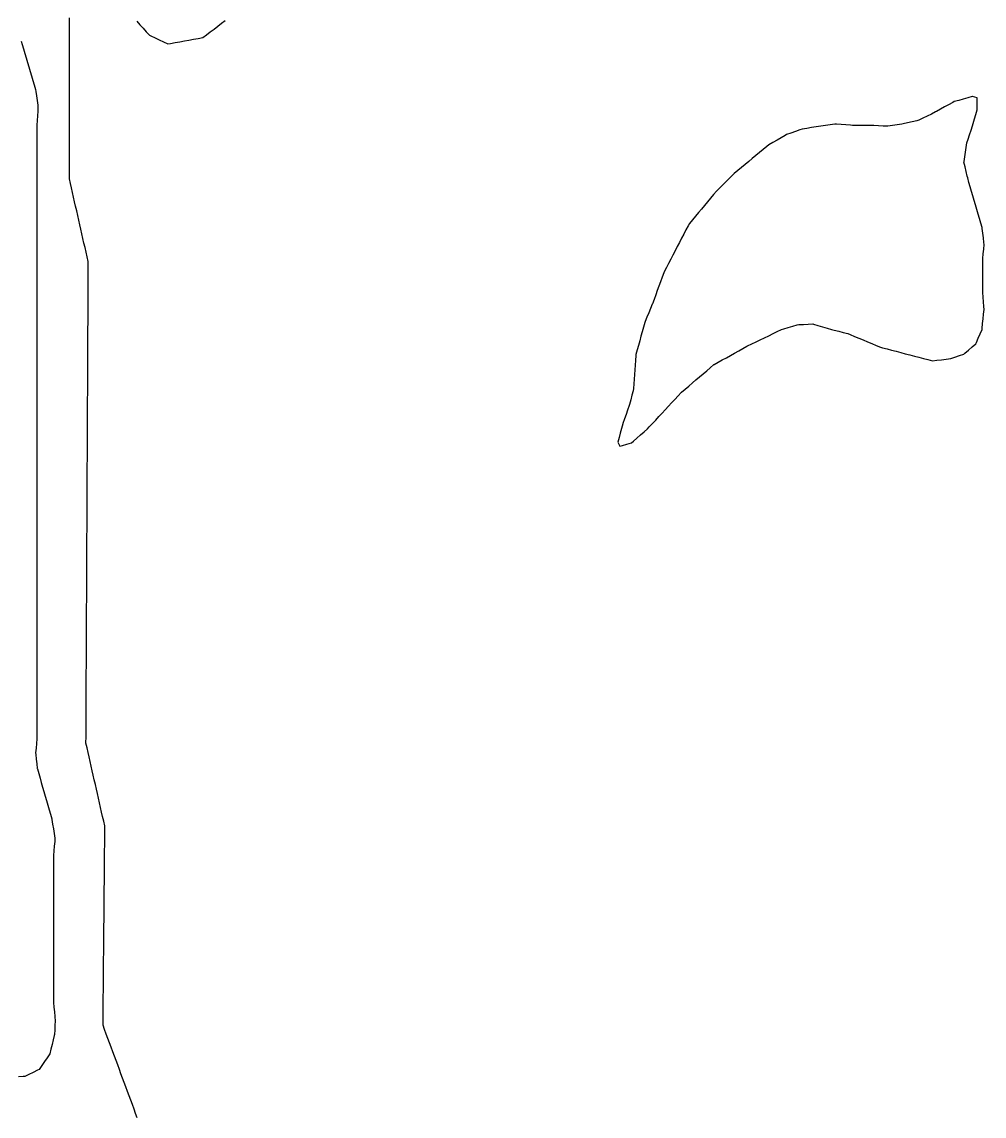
# Model space of a CAD drawing. Header units: millimetres. Extents: x 0 to 2762, y 6 to 2482.
# Drawn here: x 839.8 to 1044.4, y 1838.9 to 2071.4 of the extents above; entities that cross this region are included whole.
import ezdxf

# ---------------------------------------------------------------- set-up
doc = ezdxf.new("R2010")
doc.units = ezdxf.units.MM
for name, color, linetype in [('ALL_HOLES', 1, 'Continuous'), ('ALL_ISLANDS', 7, 'Continuous'), ('OUTLINE_ISLAND_01', 7, 'Continuous'), ('OUTLINE_ISLAND_01_HOLE_143', 1, 'Continuous'), ('OUTLINE_ISLAND_05', 7, 'Continuous')]:
    doc.layers.add(name, color=color, linetype=linetype)

msp = doc.modelspace()

# ---------------------------------------------------------------- linework, layer by layer
at = {"layer": 'ALL_HOLES'}
msp.add_lwpolyline([(839.6499, 2067.2935), (839.8557, 2066.5985), (840.1397, 2065.6397), (840.4237, 2064.6809), (840.7078, 2063.7221), (840.9918, 2062.7632), (841.2758, 2061.8044), (841.5598, 2060.8456), (841.8438, 2059.8868), (842.1278, 2058.928), (842.4118, 2057.9691), (842.6958, 2057.0103), (842.7611, 2056.6132), (842.9232, 2055.6264), (843.0853, 2054.6396), (843.2474, 2053.6529), (843.235, 2053.406), (843.185, 2052.4073), (843.135, 2051.4085), (843.085, 2050.4098), (843.0349, 2049.411), (843.0349, 2048.4393), (843.0349, 2047.4393), (843.0349, 2046.4393), (843.0349, 2045.4393), (843.0349, 2044.4393), (843.0349, 2043.4393), (843.0349, 2042.4393), (843.0349, 2041.4393), (843.0348, 2040.4393), (843.0348, 2039.4393), (843.0348, 2038.4393), (843.0348, 2037.4393), (843.0348, 2036.4393), (843.0348, 2035.4393), (843.0348, 2034.4393), (843.0348, 2033.4393), (843.0348, 2032.4393), (843.0347, 2031.4393), (843.0347, 2030.4393), (843.0347, 2029.4393), (843.0347, 2028.4393), (843.0347, 2027.4393), (843.0347, 2026.4393), (843.0347, 2025.4393), (843.0347, 2024.4393), (843.0347, 2023.4393), (843.0346, 2022.4393), (843.0346, 2021.4393), (843.0346, 2020.4393), (843.0346, 2019.4393), (843.0346, 2018.4393), (843.0346, 2017.4393), (843.0346, 2016.4393), (843.0346, 2015.4393), (843.0346, 2014.4393), (843.0345, 2013.4393), (843.0345, 2012.4393), (843.0345, 2011.4393), (843.0345, 2010.4393), (843.0345, 2009.4393), (843.0345, 2008.4393), (843.0345, 2007.4393), (843.0345, 2006.4393), (843.0345, 2005.4393), (843.0345, 2004.4393), (843.0344, 2003.4393), (843.0344, 2002.4393), (843.0344, 2001.4393), (843.0344, 2000.4393), (843.0344, 1999.4393), (843.0344, 1998.4393), (843.0344, 1997.4393), (843.0344, 1996.4393), (843.0344, 1995.4393), (843.0343, 1994.4393), (843.0343, 1993.4393), (843.0343, 1992.4393), (843.0343, 1991.4393), (843.0343, 1990.4393), (843.0343, 1989.4393), (843.0343, 1988.4393), (843.0343, 1987.4393), (843.0343, 1986.4393), (843.0342, 1985.4393), (843.0342, 1984.4393), (843.0342, 1983.4393), (843.0342, 1982.4393), (843.0342, 1981.4393), (843.0342, 1980.4393), (843.0342, 1979.4393), (843.0342, 1978.4393), (843.0342, 1977.4393), (843.0341, 1976.4393), (843.0341, 1975.4393), (843.0341, 1974.4393), (843.0341, 1973.4393), (843.0341, 1972.4393), (843.0341, 1971.4393), (843.0341, 1970.4393), (843.0341, 1969.4393), (843.0341, 1968.4393), (843.034, 1967.4393), (843.034, 1966.4393), (843.034, 1965.4393), (843.034, 1964.4393), (843.034, 1963.4393), (843.034, 1962.4393), (843.034, 1961.4393), (843.034, 1960.4393), (843.034, 1959.4393), (843.034, 1958.4393), (843.0339, 1957.4393), (843.0339, 1956.4393), (843.0339, 1955.4393), (843.0339, 1954.4393), (843.0339, 1953.4393), (843.0339, 1952.4393), (843.0339, 1951.4393), (843.0339, 1950.4393), (843.0339, 1949.4393), (843.0338, 1948.4393), (843.0338, 1947.4393), (843.0338, 1946.4393), (843.0338, 1945.4393), (843.0338, 1944.4393), (843.0338, 1943.4393), (843.0338, 1942.4393), (843.0338, 1941.4393), (843.0338, 1940.4393), (843.0337, 1939.4393), (843.0337, 1938.4393), (843.0337, 1937.4393), (843.0337, 1936.4393), (843.0337, 1935.4393), (843.0337, 1934.4393), (843.0337, 1933.4393), (843.0337, 1932.4393), (843.0337, 1931.4393), (843.0336, 1930.4393), (843.0336, 1929.4393), (843.0336, 1928.4393), (843.0336, 1927.4393), (843.0336, 1926.4393), (843.0336, 1925.4393), (843.0336, 1924.4393), (843.0336, 1923.4393), (843.0336, 1922.4393), (843.0336, 1921.4393), (843.0335, 1920.4393), (843.0335, 1919.4393), (842.9982, 1919.0087), (842.9165, 1918.0121), (842.8347, 1917.0154), (842.753, 1916.0188), (842.7872, 1915.6977), (842.8933, 1914.7033), (842.9995, 1913.709), (843.1056, 1912.7146), (843.1323, 1912.6215), (843.4075, 1911.6601), (843.6828, 1910.6988), (843.9581, 1909.7374), (844.2334, 1908.7761), (844.5087, 1907.8147), (844.784, 1906.8533), (845.0593, 1905.892), (845.3345, 1904.9306), (845.6098, 1903.9692), (845.8851, 1903.0079), (846.1604, 1902.0465), (846.1864, 1901.8933), (846.3537, 1900.9074), (846.521, 1899.9215), (846.6884, 1898.9356), (846.8557, 1897.9497), (846.7969, 1897.1979), (846.7189, 1896.2009), (846.6409, 1895.204), (846.5629, 1894.207), (846.5629, 1893.2342), (846.5628, 1892.2342), (846.5627, 1891.2342), (846.5627, 1890.2342), (846.5626, 1889.2342), (846.5625, 1888.2342), (846.5625, 1887.2342), (846.5624, 1886.2342), (846.5623, 1885.2342), (846.5623, 1884.2342), (846.5622, 1883.2342), (846.5621, 1882.2342), (846.5621, 1881.2342), (846.562, 1880.2342), (846.5619, 1879.2342), (846.5619, 1878.2342), (846.5618, 1877.2342), (846.5617, 1876.2342), (846.5617, 1875.2342), (846.5616, 1874.2342), (846.5615, 1873.2342), (846.5615, 1872.2342), (846.5614, 1871.2342), (846.5613, 1870.2342), (846.5613, 1869.2342), (846.5612, 1868.2342), (846.5611, 1867.2342), (846.5611, 1866.2342), (846.561, 1865.2342), (846.5609, 1864.2342), (846.5609, 1863.2342), (846.5763, 1863.0351), (846.6537, 1862.0381), (846.7311, 1861.0411), (846.8085, 1860.0441), (846.8859, 1859.0471), (846.8492, 1858.1889), (846.8064, 1857.1899), (846.7636, 1856.1908), (846.7195, 1856.0083), (846.4847, 1855.0363), (846.2499, 1854.0643), (846.015, 1853.0922), (845.7802, 1852.1202), (845.7618, 1852.0931), (845.1998, 1851.266), (844.6379, 1850.4388), (844.0759, 1849.6117), (843.5139, 1848.7845), (843.1154, 1848.5888), (842.2179, 1848.1478), (841.3204, 1847.7069), (840.4228, 1847.266), (840.0705, 1847.2434), (839.0725, 1847.1793)], dxfattribs=at)
at = {"layer": 'ALL_ISLANDS'}
for points in [[(864.3598, 1838.4799), (864.013, 1839.4178), (863.6662, 1840.3557), (863.3194, 1841.2937), (862.9726, 1842.2316), (862.6258, 1843.1696), (862.279, 1844.1075), (861.9322, 1845.0454), (861.5854, 1845.9834), (861.2386, 1846.9213), (860.8918, 1847.8592), (860.545, 1848.7972), (860.1981, 1849.7351), (859.8513, 1850.673), (859.5045, 1851.611), (859.1577, 1852.5489), (858.8109, 1853.4869), (858.4641, 1854.4248), (858.1173, 1855.3627), (857.7705, 1856.3007), (857.4237, 1857.2386), (857.0769, 1858.1765), (857.0789, 1858.3982), (857.0883, 1859.3982), (857.0976, 1860.3981), (857.1069, 1861.3981), (857.1163, 1862.398), (857.1256, 1863.398), (857.1349, 1864.3979), (857.1443, 1865.3979), (857.1536, 1866.3979), (857.1629, 1867.3978), (857.1723, 1868.3978), (857.1816, 1869.3977), (857.191, 1870.3977), (857.2003, 1871.3976), (857.2096, 1872.3976), (857.219, 1873.3975), (857.2283, 1874.3975), (857.2376, 1875.3975), (857.247, 1876.3974), (857.2563, 1877.3974), (857.2656, 1878.3973), (857.275, 1879.3973), (857.2843, 1880.3972), (857.2936, 1881.3972), (857.303, 1882.3972), (857.3123, 1883.3971), (857.3216, 1884.3971), (857.331, 1885.397), (857.3403, 1886.397), (857.3496, 1887.3969), (857.359, 1888.3969), (857.3683, 1889.3968), (857.3776, 1890.3968), (857.387, 1891.3968), (857.3963, 1892.3967), (857.4056, 1893.3967), (857.415, 1894.3966), (857.4243, 1895.3966), (857.4336, 1896.3965), (857.443, 1897.3965), (857.4523, 1898.3965), (857.4616, 1899.3964), (857.471, 1900.3964), (857.4352, 1900.5541), (857.2139, 1901.5293), (856.9927, 1902.5045), (856.7714, 1903.4798), (856.5502, 1904.455), (856.3289, 1905.4302), (856.1077, 1906.4054), (855.8865, 1907.3806), (855.6652, 1908.3559), (855.444, 1909.3311), (855.2227, 1910.3063), (855.0015, 1911.2815), (854.7802, 1912.2567), (854.559, 1913.2319), (854.3377, 1914.2072), (854.1165, 1915.1824), (853.8952, 1916.1576), (853.674, 1917.1328), (853.4527, 1918.108), (853.4538, 1918.3254), (853.4586, 1919.3253), (853.4635, 1920.3253), (853.4683, 1921.3253), (853.4731, 1922.3253), (853.478, 1923.3253), (853.4828, 1924.3253), (853.4877, 1925.3253), (853.4925, 1926.3253), (853.4973, 1927.3252), (853.5022, 1928.3252), (853.507, 1929.3252), (853.5119, 1930.3252), (853.5167, 1931.3252), (853.5215, 1932.3252), (853.5264, 1933.3252), (853.5312, 1934.3252), (853.5361, 1935.3252), (853.5409, 1936.3251), (853.5457, 1937.3251), (853.5506, 1938.3251), (853.5554, 1939.3251), (853.5603, 1940.3251), (853.5651, 1941.3251), (853.5699, 1942.3251), (853.5748, 1943.3251), (853.5796, 1944.325), (853.5845, 1945.325), (853.5893, 1946.325), (853.5941, 1947.325), (853.599, 1948.325), (853.6038, 1949.325), (853.6087, 1950.325), (853.6135, 1951.325), (853.6183, 1952.325), (853.6232, 1953.3249), (853.628, 1954.3249), (853.6329, 1955.3249), (853.6377, 1956.3249), (853.6425, 1957.3249), (853.6474, 1958.3249), (853.6522, 1959.3249), (853.6571, 1960.3249), (853.6619, 1961.3248), (853.6667, 1962.3248), (853.6716, 1963.3248), (853.6764, 1964.3248), (853.6812, 1965.3248), (853.6861, 1966.3248), (853.6909, 1967.3248), (853.6958, 1968.3248), (853.7006, 1969.3248), (853.7054, 1970.3247), (853.7103, 1971.3247), (853.7151, 1972.3247), (853.72, 1973.3247), (853.7248, 1974.3247), (853.7296, 1975.3247), (853.7345, 1976.3247), (853.7393, 1977.3247), (853.7442, 1978.3246), (853.749, 1979.3246), (853.7538, 1980.3246), (853.7587, 1981.3246), (853.7635, 1982.3246), (853.7684, 1983.3246), (853.7732, 1984.3246), (853.778, 1985.3246), (853.7829, 1986.3246), (853.7877, 1987.3245), (853.7926, 1988.3245), (853.7974, 1989.3245), (853.8022, 1990.3245), (853.8071, 1991.3245), (853.8119, 1992.3245), (853.8168, 1993.3245), (853.8216, 1994.3245), (853.8264, 1995.3244), (853.8313, 1996.3244), (853.8361, 1997.3244), (853.841, 1998.3244), (853.8458, 1999.3244), (853.8506, 2000.3244), (853.8555, 2001.3244), (853.8603, 2002.3244), (853.8652, 2003.3244), (853.87, 2004.3243), (853.8748, 2005.3243), (853.8797, 2006.3243), (853.8845, 2007.3243), (853.8894, 2008.3243), (853.8942, 2009.3243), (853.899, 2010.3243), (853.9039, 2011.3243), (853.9087, 2012.3243), (853.9136, 2013.3242), (853.9184, 2014.3242), (853.9232, 2015.3242), (853.9281, 2016.3242), (853.9329, 2017.3242), (853.9377, 2018.3242), (853.9426, 2019.3242), (853.9474, 2020.3242), (853.912, 2020.4802), (853.6906, 2021.4554), (853.4692, 2022.4306), (853.2477, 2023.4058), (853.0263, 2024.381), (852.8049, 2025.3561), (852.5835, 2026.3313), (852.3621, 2027.3065), (852.1406, 2028.2817), (851.9192, 2029.2568), (851.6978, 2030.232), (851.4764, 2031.2072), (851.255, 2032.1824), (851.0336, 2033.1576), (850.8121, 2034.1327), (850.5907, 2035.1079), (850.3693, 2036.0831), (850.1479, 2037.0583), (849.9265, 2038.0335), (849.9264, 2038.2467), (849.9263, 2039.2467), (849.9261, 2040.2467), (849.9259, 2041.2467), (849.9257, 2042.2467), (849.9256, 2043.2467), (849.9254, 2044.2467), (849.9252, 2045.2467), (849.9251, 2046.2467), (849.9249, 2047.2467), (849.9247, 2048.2467), (849.9245, 2049.2467), (849.9244, 2050.2467), (849.9242, 2051.2467), (849.924, 2052.2467), (849.9238, 2053.2467), (849.9237, 2054.2467), (849.9235, 2055.2467), (849.9233, 2056.2467), (849.9232, 2057.2467), (849.923, 2058.2467), (849.9228, 2059.2467), (849.9226, 2060.2467), (849.9225, 2061.2467), (849.9223, 2062.2467), (849.9221, 2063.2467), (849.9219, 2064.2467), (849.9218, 2065.2467), (849.9216, 2066.2467), (849.9214, 2067.2467), (849.9213, 2068.2467), (849.9211, 2069.2467), (849.9209, 2070.2467), (849.9207, 2071.2467), (849.9206, 2072.2467)], [(864.2504, 2071.4925), (864.9217, 2070.7513), (865.593, 2070.0101), (866.2643, 2069.2689), (866.9356, 2068.5277), (867.2299, 2068.3906), (868.1362, 2067.968), (869.0426, 2067.5455), (869.9489, 2067.123), (870.8553, 2066.7005), (871.4087, 2066.7991), (872.3932, 2066.9743), (873.3777, 2067.1496), (874.3622, 2067.3249), (875.3467, 2067.5002), (876.3313, 2067.6755), (877.3158, 2067.8507), (878.3003, 2068.026), (879.0865, 2068.6331), (879.878, 2069.2443), (880.6695, 2069.8555), (881.4609, 2070.4667), (882.2524, 2071.0778), (883.0439, 2071.689)]]:
    msp.add_lwpolyline(points, dxfattribs=at)
msp.add_lwpolyline([(1042.916, 2055.2615), (1041.9512, 2055.5247), (1041.8695, 2055.502), (1040.9059, 2055.2345), (1039.9424, 2054.9671), (1038.9788, 2054.6996), (1038.0152, 2054.4321), (1037.7245, 2054.2689), (1036.8525, 2053.7793), (1035.9805, 2053.2897), (1035.1086, 2052.8001), (1034.2366, 2052.3105), (1034.0874, 2052.2372), (1033.1897, 2051.7967), (1032.2919, 2051.3561), (1031.3942, 2050.9155), (1030.4965, 2050.475), (1030.08, 2050.3797), (1029.1052, 2050.1567), (1028.1303, 2049.9338), (1027.1555, 2049.7108), (1026.8775, 2049.6672), (1025.8896, 2049.512), (1024.9017, 2049.3568), (1023.9138, 2049.2017), (1023.912, 2049.2017), (1022.9128, 2049.2418), (1021.9136, 2049.2819), (1020.9144, 2049.322), (1019.9153, 2049.3621), (1019.4306, 2049.3646), (1018.4306, 2049.3697), (1017.4306, 2049.3748), (1016.4306, 2049.3799), (1015.9898, 2049.4165), (1014.9932, 2049.4991), (1013.9966, 2049.5817), (1013, 2049.6644), (1012.6602, 2049.6149), (1011.6706, 2049.471), (1010.681, 2049.327), (1009.6914, 2049.1831), (1008.7018, 2049.0391), (1007.7123, 2048.8952), (1006.7227, 2048.7512), (1005.7331, 2048.6073), (1005.2117, 2048.4223), (1004.2692, 2048.0879), (1003.3268, 2047.7536), (1002.3843, 2047.4193), (1002.0889, 2047.2481), (1001.2237, 2046.7467), (1000.3585, 2046.2453), (999.4932, 2045.7439), (998.628, 2045.2425), (998.2048, 2044.8955), (997.4315, 2044.2614), (996.6582, 2043.6274), (995.885, 2042.9933), (995.1117, 2042.3592), (994.3384, 2041.7252), (993.5651, 2041.0911), (992.7919, 2040.457), (992.0186, 2039.8229), (991.2453, 2039.1889), (990.5955, 2038.5409), (989.8873, 2037.8349), (989.1792, 2037.1288), (988.4711, 2036.4227), (987.7629, 2035.7167), (987.5229, 2035.4321), (986.8782, 2034.6676), (986.2335, 2033.9032), (985.5888, 2033.1387), (984.9442, 2032.3743), (984.2995, 2031.6099), (983.6548, 2030.8454), (983.0101, 2030.081), (982.3654, 2029.3165), (981.7207, 2028.5521), (981.4613, 2028.0514), (981.0012, 2027.1636), (980.5411, 2026.2757), (980.081, 2025.3878), (979.6209, 2024.4999), (979.1608, 2023.6121), (978.7008, 2022.7242), (978.2407, 2021.8363), (977.7806, 2020.9484), (977.3205, 2020.0606), (976.8604, 2019.1727), (976.4004, 2018.2848), (976.3065, 2018.0316), (975.9589, 2017.0939), (975.6113, 2016.1563), (975.2638, 2015.2186), (974.9162, 2014.281), (974.5686, 2013.3433), (974.221, 2012.4057), (973.8734, 2011.468), (973.8523, 2011.4172), (973.4674, 2010.4942), (973.0825, 2009.5713), (972.6977, 2008.6483), (972.3128, 2007.7253), (972.2402, 2007.4616), (971.9748, 2006.4975), (971.7093, 2005.5334), (971.4438, 2004.5693), (971.1783, 2003.6052), (970.9128, 2002.641), (970.6474, 2001.6769), (970.3819, 2000.7128), (970.3641, 2000.4527), (970.2957, 1999.4551), (970.2274, 1998.4574), (970.159, 1997.4598), (970.0907, 1996.4621), (970.0223, 1995.4644), (969.9539, 1994.4668), (969.8856, 1993.4691), (969.7671, 1993.0092), (969.5176, 1992.0408), (969.2681, 1991.0725), (969.0186, 1990.1041), (968.9234, 1989.8286), (968.5967, 1988.8834), (968.2701, 1987.9383), (967.9434, 1986.9931), (967.6167, 1986.048), (967.5836, 1985.9298), (967.3139, 1984.9669), (967.0441, 1984.004), (966.7743, 1983.0411), (966.5045, 1982.0781), (966.9522, 1981.2432), (967.4885, 1981.3884), (968.4538, 1981.6496), (969.419, 1981.9109), (969.8363, 1982.2751), (970.5897, 1982.9326), (971.3431, 1983.5902), (972.0965, 1984.2478), (972.8499, 1984.9054), (973.2053, 1985.2895), (973.8844, 1986.0235), (974.5635, 1986.7575), (975.2427, 1987.4915), (975.9218, 1988.2255), (976.601, 1988.9595), (977.2801, 1989.6935), (977.9593, 1990.4275), (978.6384, 1991.1615), (979.3175, 1991.8955), (979.9967, 1992.6295), (980.082, 1992.7023), (980.8429, 1993.3512), (981.6038, 1994.0001), (982.3646, 1994.649), (983.1255, 1995.2979), (983.8864, 1995.9468), (984.6473, 1996.5957), (985.4081, 1997.2446), (986.169, 1997.8934), (986.9299, 1998.5423), (986.9718, 1998.5656), (987.8464, 1999.0505), (988.7209, 1999.5354), (989.5955, 2000.0203), (990.4701, 2000.5052), (991.3446, 2000.9901), (992.2192, 2001.475), (993.0937, 2001.9599), (993.9683, 2002.4448), (994.1061, 2002.5115), (995.0063, 2002.9469), (995.9066, 2003.3822), (996.8068, 2003.8176), (997.7071, 2004.253), (998.6073, 2004.6884), (999.5076, 2005.1238), (1000.4078, 2005.5592), (1001.3081, 2005.9945), (1001.78, 2006.1401), (1002.7356, 2006.4347), (1003.6912, 2006.7293), (1004.6468, 2007.024), (1004.9724, 2007.0395), (1005.9713, 2007.087), (1006.9701, 2007.1346), (1007.969, 2007.1822), (1008.1125, 2007.1394), (1009.0709, 2006.854), (1010.0293, 2006.5687), (1010.9877, 2006.2833), (1011.9461, 2005.9979), (1012.5126, 2005.8596), (1013.4841, 2005.6224), (1014.4555, 2005.3852), (1015.427, 2005.148), (1015.9261, 2004.9396), (1016.8489, 2004.5542), (1017.7716, 2004.1689), (1018.6944, 2003.7835), (1019.6172, 2003.3982), (1020.5399, 2003.0128), (1021.4627, 2002.6275), (1022.3855, 2002.2421), (1022.7844, 2002.1376), (1023.7518, 2001.8842), (1024.7191, 2001.6308), (1025.6865, 2001.3774), (1026.6539, 2001.124), (1027.6212, 2000.8706), (1028.5886, 2000.6172), (1029.556, 2000.3638), (1030.5233, 2000.1104), (1031.4907, 1999.857), (1032.458, 1999.6036), (1033.4254, 1999.3502), (1034.3316, 1999.4608), (1035.3242, 1999.582), (1036.3168, 1999.7031), (1037.3095, 1999.8243), (1038.1941, 2000.1301), (1039.1392, 2000.4569), (1040.0843, 2000.7837), (1040.3227, 2000.9885), (1041.0814, 2001.6399), (1041.8401, 2002.2914), (1042.5988, 2002.9428), (1042.744, 2003.2729), (1043.1466, 2004.1883), (1043.5492, 2005.1037), (1043.9519, 2006.019), (1043.9763, 2006.2533), (1044.08, 2007.2479), (1044.1837, 2008.2425), (1044.2874, 2009.2372), (1044.3911, 2010.2318), (1044.3412, 2010.8777), (1044.2643, 2011.8748), (1044.1873, 2012.8718), (1044.1103, 2013.8688), (1044.1084, 2014.6276), (1044.1058, 2015.6276), (1044.1033, 2016.6276), (1044.1007, 2017.6276), (1044.0982, 2018.6276), (1044.0956, 2019.6276), (1044.0931, 2020.6276), (1044.1311, 2021.0895), (1044.2132, 2022.0861), (1044.2952, 2023.0827), (1044.3773, 2024.0794), (1044.3352, 2024.463), (1044.2263, 2025.4571), (1044.1174, 2026.4511), (1044.0085, 2027.4452), (1043.947, 2027.6584), (1043.6698, 2028.6192), (1043.3926, 2029.58), (1043.1154, 2030.5408), (1042.8382, 2031.5016), (1042.561, 2032.4624), (1042.2838, 2033.4232), (1042.0066, 2034.3841), (1041.7294, 2035.3449), (1041.4522, 2036.3057), (1041.175, 2037.2665), (1040.8978, 2038.2273), (1040.8017, 2038.619), (1040.5637, 2039.5902), (1040.3256, 2040.5615), (1040.0875, 2041.5327), (1040.1142, 2041.7118), (1040.2617, 2042.7009), (1040.4093, 2043.69), (1040.5568, 2044.679), (1040.7044, 2045.6681), (1040.9644, 2046.4358), (1041.2851, 2047.383), (1041.6059, 2048.3301), (1041.9267, 2049.2773), (1042.0705, 2049.7916), (1042.3399, 2050.7546), (1042.6093, 2051.7177), (1042.8787, 2052.6807), (1042.8822, 2052.9192), (1042.8966, 2053.9191), (1042.911, 2054.919)], close=True, dxfattribs=at)
at = {"layer": 'OUTLINE_ISLAND_01'}
for points in [[(864.3598, 1838.4799), (864.013, 1839.4178), (863.6662, 1840.3557), (863.3194, 1841.2937), (862.9726, 1842.2316), (862.6258, 1843.1696), (862.279, 1844.1075), (861.9322, 1845.0454), (861.5854, 1845.9834), (861.2386, 1846.9213), (860.8918, 1847.8592), (860.545, 1848.7972), (860.1981, 1849.7351), (859.8513, 1850.673), (859.5045, 1851.611), (859.1577, 1852.5489), (858.8109, 1853.4869), (858.4641, 1854.4248), (858.1173, 1855.3627), (857.7705, 1856.3007), (857.4237, 1857.2386), (857.0769, 1858.1765), (857.0789, 1858.3982), (857.0883, 1859.3982), (857.0976, 1860.3981), (857.1069, 1861.3981), (857.1163, 1862.398), (857.1256, 1863.398), (857.1349, 1864.3979), (857.1443, 1865.3979), (857.1536, 1866.3979), (857.1629, 1867.3978), (857.1723, 1868.3978), (857.1816, 1869.3977), (857.191, 1870.3977), (857.2003, 1871.3976), (857.2096, 1872.3976), (857.219, 1873.3975), (857.2283, 1874.3975), (857.2376, 1875.3975), (857.247, 1876.3974), (857.2563, 1877.3974), (857.2656, 1878.3973), (857.275, 1879.3973), (857.2843, 1880.3972), (857.2936, 1881.3972), (857.303, 1882.3972), (857.3123, 1883.3971), (857.3216, 1884.3971), (857.331, 1885.397), (857.3403, 1886.397), (857.3496, 1887.3969), (857.359, 1888.3969), (857.3683, 1889.3968), (857.3776, 1890.3968), (857.387, 1891.3968), (857.3963, 1892.3967), (857.4056, 1893.3967), (857.415, 1894.3966), (857.4243, 1895.3966), (857.4336, 1896.3965), (857.443, 1897.3965), (857.4523, 1898.3965), (857.4616, 1899.3964), (857.471, 1900.3964), (857.4352, 1900.5541), (857.2139, 1901.5293), (856.9927, 1902.5045), (856.7714, 1903.4798), (856.5502, 1904.455), (856.3289, 1905.4302), (856.1077, 1906.4054), (855.8865, 1907.3806), (855.6652, 1908.3559), (855.444, 1909.3311), (855.2227, 1910.3063), (855.0015, 1911.2815), (854.7802, 1912.2567), (854.559, 1913.2319), (854.3377, 1914.2072), (854.1165, 1915.1824), (853.8952, 1916.1576), (853.674, 1917.1328), (853.4527, 1918.108), (853.4538, 1918.3254), (853.4586, 1919.3253), (853.4635, 1920.3253), (853.4683, 1921.3253), (853.4731, 1922.3253), (853.478, 1923.3253), (853.4828, 1924.3253), (853.4877, 1925.3253), (853.4925, 1926.3253), (853.4973, 1927.3252), (853.5022, 1928.3252), (853.507, 1929.3252), (853.5119, 1930.3252), (853.5167, 1931.3252), (853.5215, 1932.3252), (853.5264, 1933.3252), (853.5312, 1934.3252), (853.5361, 1935.3252), (853.5409, 1936.3251), (853.5457, 1937.3251), (853.5506, 1938.3251), (853.5554, 1939.3251), (853.5603, 1940.3251), (853.5651, 1941.3251), (853.5699, 1942.3251), (853.5748, 1943.3251), (853.5796, 1944.325), (853.5845, 1945.325), (853.5893, 1946.325), (853.5941, 1947.325), (853.599, 1948.325), (853.6038, 1949.325), (853.6087, 1950.325), (853.6135, 1951.325), (853.6183, 1952.325), (853.6232, 1953.3249), (853.628, 1954.3249), (853.6329, 1955.3249), (853.6377, 1956.3249), (853.6425, 1957.3249), (853.6474, 1958.3249), (853.6522, 1959.3249), (853.6571, 1960.3249), (853.6619, 1961.3248), (853.6667, 1962.3248), (853.6716, 1963.3248), (853.6764, 1964.3248), (853.6812, 1965.3248), (853.6861, 1966.3248), (853.6909, 1967.3248), (853.6958, 1968.3248), (853.7006, 1969.3248), (853.7054, 1970.3247), (853.7103, 1971.3247), (853.7151, 1972.3247), (853.72, 1973.3247), (853.7248, 1974.3247), (853.7296, 1975.3247), (853.7345, 1976.3247), (853.7393, 1977.3247), (853.7442, 1978.3246), (853.749, 1979.3246), (853.7538, 1980.3246), (853.7587, 1981.3246), (853.7635, 1982.3246), (853.7684, 1983.3246), (853.7732, 1984.3246), (853.778, 1985.3246), (853.7829, 1986.3246), (853.7877, 1987.3245), (853.7926, 1988.3245), (853.7974, 1989.3245), (853.8022, 1990.3245), (853.8071, 1991.3245), (853.8119, 1992.3245), (853.8168, 1993.3245), (853.8216, 1994.3245), (853.8264, 1995.3244), (853.8313, 1996.3244), (853.8361, 1997.3244), (853.841, 1998.3244), (853.8458, 1999.3244), (853.8506, 2000.3244), (853.8555, 2001.3244), (853.8603, 2002.3244), (853.8652, 2003.3244), (853.87, 2004.3243), (853.8748, 2005.3243), (853.8797, 2006.3243), (853.8845, 2007.3243), (853.8894, 2008.3243), (853.8942, 2009.3243), (853.899, 2010.3243), (853.9039, 2011.3243), (853.9087, 2012.3243), (853.9136, 2013.3242), (853.9184, 2014.3242), (853.9232, 2015.3242), (853.9281, 2016.3242), (853.9329, 2017.3242), (853.9377, 2018.3242), (853.9426, 2019.3242), (853.9474, 2020.3242), (853.912, 2020.4802), (853.6906, 2021.4554), (853.4692, 2022.4306), (853.2477, 2023.4058), (853.0263, 2024.381), (852.8049, 2025.3561), (852.5835, 2026.3313), (852.3621, 2027.3065), (852.1406, 2028.2817), (851.9192, 2029.2568), (851.6978, 2030.232), (851.4764, 2031.2072), (851.255, 2032.1824), (851.0336, 2033.1576), (850.8121, 2034.1327), (850.5907, 2035.1079), (850.3693, 2036.0831), (850.1479, 2037.0583), (849.9265, 2038.0335), (849.9264, 2038.2467), (849.9263, 2039.2467), (849.9261, 2040.2467), (849.9259, 2041.2467), (849.9257, 2042.2467), (849.9256, 2043.2467), (849.9254, 2044.2467), (849.9252, 2045.2467), (849.9251, 2046.2467), (849.9249, 2047.2467), (849.9247, 2048.2467), (849.9245, 2049.2467), (849.9244, 2050.2467), (849.9242, 2051.2467), (849.924, 2052.2467), (849.9238, 2053.2467), (849.9237, 2054.2467), (849.9235, 2055.2467), (849.9233, 2056.2467), (849.9232, 2057.2467), (849.923, 2058.2467), (849.9228, 2059.2467), (849.9226, 2060.2467), (849.9225, 2061.2467), (849.9223, 2062.2467), (849.9221, 2063.2467), (849.9219, 2064.2467), (849.9218, 2065.2467), (849.9216, 2066.2467), (849.9214, 2067.2467), (849.9213, 2068.2467), (849.9211, 2069.2467), (849.9209, 2070.2467), (849.9207, 2071.2467), (849.9206, 2072.2467)], [(864.2504, 2071.4925), (864.9217, 2070.7513), (865.593, 2070.0101), (866.2643, 2069.2689), (866.9356, 2068.5277), (867.2299, 2068.3906), (868.1362, 2067.968), (869.0426, 2067.5455), (869.9489, 2067.123), (870.8553, 2066.7005), (871.4087, 2066.7991), (872.3932, 2066.9743), (873.3777, 2067.1496), (874.3622, 2067.3249), (875.3467, 2067.5002), (876.3313, 2067.6755), (877.3158, 2067.8507), (878.3003, 2068.026), (879.0865, 2068.6331), (879.878, 2069.2443), (880.6695, 2069.8555), (881.4609, 2070.4667), (882.2524, 2071.0778), (883.0439, 2071.689)]]:
    msp.add_lwpolyline(points, dxfattribs=at)
at = {"layer": 'OUTLINE_ISLAND_01_HOLE_143'}
msp.add_lwpolyline([(839.6499, 2067.2935), (839.8557, 2066.5985), (840.1397, 2065.6397), (840.4237, 2064.6809), (840.7078, 2063.7221), (840.9918, 2062.7632), (841.2758, 2061.8044), (841.5598, 2060.8456), (841.8438, 2059.8868), (842.1278, 2058.928), (842.4118, 2057.9691), (842.6958, 2057.0103), (842.7611, 2056.6132), (842.9232, 2055.6264), (843.0853, 2054.6396), (843.2474, 2053.6529), (843.235, 2053.406), (843.185, 2052.4073), (843.135, 2051.4085), (843.085, 2050.4098), (843.0349, 2049.411), (843.0349, 2048.4393), (843.0349, 2047.4393), (843.0349, 2046.4393), (843.0349, 2045.4393), (843.0349, 2044.4393), (843.0349, 2043.4393), (843.0349, 2042.4393), (843.0349, 2041.4393), (843.0348, 2040.4393), (843.0348, 2039.4393), (843.0348, 2038.4393), (843.0348, 2037.4393), (843.0348, 2036.4393), (843.0348, 2035.4393), (843.0348, 2034.4393), (843.0348, 2033.4393), (843.0348, 2032.4393), (843.0347, 2031.4393), (843.0347, 2030.4393), (843.0347, 2029.4393), (843.0347, 2028.4393), (843.0347, 2027.4393), (843.0347, 2026.4393), (843.0347, 2025.4393), (843.0347, 2024.4393), (843.0347, 2023.4393), (843.0346, 2022.4393), (843.0346, 2021.4393), (843.0346, 2020.4393), (843.0346, 2019.4393), (843.0346, 2018.4393), (843.0346, 2017.4393), (843.0346, 2016.4393), (843.0346, 2015.4393), (843.0346, 2014.4393), (843.0345, 2013.4393), (843.0345, 2012.4393), (843.0345, 2011.4393), (843.0345, 2010.4393), (843.0345, 2009.4393), (843.0345, 2008.4393), (843.0345, 2007.4393), (843.0345, 2006.4393), (843.0345, 2005.4393), (843.0345, 2004.4393), (843.0344, 2003.4393), (843.0344, 2002.4393), (843.0344, 2001.4393), (843.0344, 2000.4393), (843.0344, 1999.4393), (843.0344, 1998.4393), (843.0344, 1997.4393), (843.0344, 1996.4393), (843.0344, 1995.4393), (843.0343, 1994.4393), (843.0343, 1993.4393), (843.0343, 1992.4393), (843.0343, 1991.4393), (843.0343, 1990.4393), (843.0343, 1989.4393), (843.0343, 1988.4393), (843.0343, 1987.4393), (843.0343, 1986.4393), (843.0342, 1985.4393), (843.0342, 1984.4393), (843.0342, 1983.4393), (843.0342, 1982.4393), (843.0342, 1981.4393), (843.0342, 1980.4393), (843.0342, 1979.4393), (843.0342, 1978.4393), (843.0342, 1977.4393), (843.0341, 1976.4393), (843.0341, 1975.4393), (843.0341, 1974.4393), (843.0341, 1973.4393), (843.0341, 1972.4393), (843.0341, 1971.4393), (843.0341, 1970.4393), (843.0341, 1969.4393), (843.0341, 1968.4393), (843.034, 1967.4393), (843.034, 1966.4393), (843.034, 1965.4393), (843.034, 1964.4393), (843.034, 1963.4393), (843.034, 1962.4393), (843.034, 1961.4393), (843.034, 1960.4393), (843.034, 1959.4393), (843.034, 1958.4393), (843.0339, 1957.4393), (843.0339, 1956.4393), (843.0339, 1955.4393), (843.0339, 1954.4393), (843.0339, 1953.4393), (843.0339, 1952.4393), (843.0339, 1951.4393), (843.0339, 1950.4393), (843.0339, 1949.4393), (843.0338, 1948.4393), (843.0338, 1947.4393), (843.0338, 1946.4393), (843.0338, 1945.4393), (843.0338, 1944.4393), (843.0338, 1943.4393), (843.0338, 1942.4393), (843.0338, 1941.4393), (843.0338, 1940.4393), (843.0337, 1939.4393), (843.0337, 1938.4393), (843.0337, 1937.4393), (843.0337, 1936.4393), (843.0337, 1935.4393), (843.0337, 1934.4393), (843.0337, 1933.4393), (843.0337, 1932.4393), (843.0337, 1931.4393), (843.0336, 1930.4393), (843.0336, 1929.4393), (843.0336, 1928.4393), (843.0336, 1927.4393), (843.0336, 1926.4393), (843.0336, 1925.4393), (843.0336, 1924.4393), (843.0336, 1923.4393), (843.0336, 1922.4393), (843.0336, 1921.4393), (843.0335, 1920.4393), (843.0335, 1919.4393), (842.9982, 1919.0087), (842.9165, 1918.0121), (842.8347, 1917.0154), (842.753, 1916.0188), (842.7872, 1915.6977), (842.8933, 1914.7033), (842.9995, 1913.709), (843.1056, 1912.7146), (843.1323, 1912.6215), (843.4075, 1911.6601), (843.6828, 1910.6988), (843.9581, 1909.7374), (844.2334, 1908.7761), (844.5087, 1907.8147), (844.784, 1906.8533), (845.0593, 1905.892), (845.3345, 1904.9306), (845.6098, 1903.9692), (845.8851, 1903.0079), (846.1604, 1902.0465), (846.1864, 1901.8933), (846.3537, 1900.9074), (846.521, 1899.9215), (846.6884, 1898.9356), (846.8557, 1897.9497), (846.7969, 1897.1979), (846.7189, 1896.2009), (846.6409, 1895.204), (846.5629, 1894.207), (846.5629, 1893.2342), (846.5628, 1892.2342), (846.5627, 1891.2342), (846.5627, 1890.2342), (846.5626, 1889.2342), (846.5625, 1888.2342), (846.5625, 1887.2342), (846.5624, 1886.2342), (846.5623, 1885.2342), (846.5623, 1884.2342), (846.5622, 1883.2342), (846.5621, 1882.2342), (846.5621, 1881.2342), (846.562, 1880.2342), (846.5619, 1879.2342), (846.5619, 1878.2342), (846.5618, 1877.2342), (846.5617, 1876.2342), (846.5617, 1875.2342), (846.5616, 1874.2342), (846.5615, 1873.2342), (846.5615, 1872.2342), (846.5614, 1871.2342), (846.5613, 1870.2342), (846.5613, 1869.2342), (846.5612, 1868.2342), (846.5611, 1867.2342), (846.5611, 1866.2342), (846.561, 1865.2342), (846.5609, 1864.2342), (846.5609, 1863.2342), (846.5763, 1863.0351), (846.6537, 1862.0381), (846.7311, 1861.0411), (846.8085, 1860.0441), (846.8859, 1859.0471), (846.8492, 1858.1889), (846.8064, 1857.1899), (846.7636, 1856.1908), (846.7195, 1856.0083), (846.4847, 1855.0363), (846.2499, 1854.0643), (846.015, 1853.0922), (845.7802, 1852.1202), (845.7618, 1852.0931), (845.1998, 1851.266), (844.6379, 1850.4388), (844.0759, 1849.6117), (843.5139, 1848.7845), (843.1154, 1848.5888), (842.2179, 1848.1478), (841.3204, 1847.7069), (840.4228, 1847.266), (840.0705, 1847.2434), (839.0725, 1847.1793)], dxfattribs=at)
at = {"layer": 'OUTLINE_ISLAND_05'}
msp.add_lwpolyline([(1042.916, 2055.2615), (1041.9512, 2055.5247), (1041.8695, 2055.502), (1040.9059, 2055.2345), (1039.9424, 2054.9671), (1038.9788, 2054.6996), (1038.0152, 2054.4321), (1037.7245, 2054.2689), (1036.8525, 2053.7793), (1035.9805, 2053.2897), (1035.1086, 2052.8001), (1034.2366, 2052.3105), (1034.0874, 2052.2372), (1033.1897, 2051.7967), (1032.2919, 2051.3561), (1031.3942, 2050.9155), (1030.4965, 2050.475), (1030.08, 2050.3797), (1029.1052, 2050.1567), (1028.1303, 2049.9338), (1027.1555, 2049.7108), (1026.8775, 2049.6672), (1025.8896, 2049.512), (1024.9017, 2049.3568), (1023.9138, 2049.2017), (1023.912, 2049.2017), (1022.9128, 2049.2418), (1021.9136, 2049.2819), (1020.9144, 2049.322), (1019.9153, 2049.3621), (1019.4306, 2049.3646), (1018.4306, 2049.3697), (1017.4306, 2049.3748), (1016.4306, 2049.3799), (1015.9898, 2049.4165), (1014.9932, 2049.4991), (1013.9966, 2049.5817), (1013, 2049.6644), (1012.6602, 2049.6149), (1011.6706, 2049.471), (1010.681, 2049.327), (1009.6914, 2049.1831), (1008.7018, 2049.0391), (1007.7123, 2048.8952), (1006.7227, 2048.7512), (1005.7331, 2048.6073), (1005.2117, 2048.4223), (1004.2692, 2048.0879), (1003.3268, 2047.7536), (1002.3843, 2047.4193), (1002.0889, 2047.2481), (1001.2237, 2046.7467), (1000.3585, 2046.2453), (999.4932, 2045.7439), (998.628, 2045.2425), (998.2048, 2044.8955), (997.4315, 2044.2614), (996.6582, 2043.6274), (995.885, 2042.9933), (995.1117, 2042.3592), (994.3384, 2041.7252), (993.5651, 2041.0911), (992.7919, 2040.457), (992.0186, 2039.8229), (991.2453, 2039.1889), (990.5955, 2038.5409), (989.8873, 2037.8349), (989.1792, 2037.1288), (988.4711, 2036.4227), (987.7629, 2035.7167), (987.5229, 2035.4321), (986.8782, 2034.6676), (986.2335, 2033.9032), (985.5888, 2033.1387), (984.9442, 2032.3743), (984.2995, 2031.6099), (983.6548, 2030.8454), (983.0101, 2030.081), (982.3654, 2029.3165), (981.7207, 2028.5521), (981.4613, 2028.0514), (981.0012, 2027.1636), (980.5411, 2026.2757), (980.081, 2025.3878), (979.6209, 2024.4999), (979.1608, 2023.6121), (978.7008, 2022.7242), (978.2407, 2021.8363), (977.7806, 2020.9484), (977.3205, 2020.0606), (976.8604, 2019.1727), (976.4004, 2018.2848), (976.3065, 2018.0316), (975.9589, 2017.0939), (975.6113, 2016.1563), (975.2638, 2015.2186), (974.9162, 2014.281), (974.5686, 2013.3433), (974.221, 2012.4057), (973.8734, 2011.468), (973.8523, 2011.4172), (973.4674, 2010.4942), (973.0825, 2009.5713), (972.6977, 2008.6483), (972.3128, 2007.7253), (972.2402, 2007.4616), (971.9748, 2006.4975), (971.7093, 2005.5334), (971.4438, 2004.5693), (971.1783, 2003.6052), (970.9128, 2002.641), (970.6474, 2001.6769), (970.3819, 2000.7128), (970.3641, 2000.4527), (970.2957, 1999.4551), (970.2274, 1998.4574), (970.159, 1997.4598), (970.0907, 1996.4621), (970.0223, 1995.4644), (969.9539, 1994.4668), (969.8856, 1993.4691), (969.7671, 1993.0092), (969.5176, 1992.0408), (969.2681, 1991.0725), (969.0186, 1990.1041), (968.9234, 1989.8286), (968.5967, 1988.8834), (968.2701, 1987.9383), (967.9434, 1986.9931), (967.6167, 1986.048), (967.5836, 1985.9298), (967.3139, 1984.9669), (967.0441, 1984.004), (966.7743, 1983.0411), (966.5045, 1982.0781), (966.9522, 1981.2432), (967.4885, 1981.3884), (968.4538, 1981.6496), (969.419, 1981.9109), (969.8363, 1982.2751), (970.5897, 1982.9326), (971.3431, 1983.5902), (972.0965, 1984.2478), (972.8499, 1984.9054), (973.2053, 1985.2895), (973.8844, 1986.0235), (974.5635, 1986.7575), (975.2427, 1987.4915), (975.9218, 1988.2255), (976.601, 1988.9595), (977.2801, 1989.6935), (977.9593, 1990.4275), (978.6384, 1991.1615), (979.3175, 1991.8955), (979.9967, 1992.6295), (980.082, 1992.7023), (980.8429, 1993.3512), (981.6038, 1994.0001), (982.3646, 1994.649), (983.1255, 1995.2979), (983.8864, 1995.9468), (984.6473, 1996.5957), (985.4081, 1997.2446), (986.169, 1997.8934), (986.9299, 1998.5423), (986.9718, 1998.5656), (987.8464, 1999.0505), (988.7209, 1999.5354), (989.5955, 2000.0203), (990.4701, 2000.5052), (991.3446, 2000.9901), (992.2192, 2001.475), (993.0937, 2001.9599), (993.9683, 2002.4448), (994.1061, 2002.5115), (995.0063, 2002.9469), (995.9066, 2003.3822), (996.8068, 2003.8176), (997.7071, 2004.253), (998.6073, 2004.6884), (999.5076, 2005.1238), (1000.4078, 2005.5592), (1001.3081, 2005.9945), (1001.78, 2006.1401), (1002.7356, 2006.4347), (1003.6912, 2006.7293), (1004.6468, 2007.024), (1004.9724, 2007.0395), (1005.9713, 2007.087), (1006.9701, 2007.1346), (1007.969, 2007.1822), (1008.1125, 2007.1394), (1009.0709, 2006.854), (1010.0293, 2006.5687), (1010.9877, 2006.2833), (1011.9461, 2005.9979), (1012.5126, 2005.8596), (1013.4841, 2005.6224), (1014.4555, 2005.3852), (1015.427, 2005.148), (1015.9261, 2004.9396), (1016.8489, 2004.5542), (1017.7716, 2004.1689), (1018.6944, 2003.7835), (1019.6172, 2003.3982), (1020.5399, 2003.0128), (1021.4627, 2002.6275), (1022.3855, 2002.2421), (1022.7844, 2002.1376), (1023.7518, 2001.8842), (1024.7191, 2001.6308), (1025.6865, 2001.3774), (1026.6539, 2001.124), (1027.6212, 2000.8706), (1028.5886, 2000.6172), (1029.556, 2000.3638), (1030.5233, 2000.1104), (1031.4907, 1999.857), (1032.458, 1999.6036), (1033.4254, 1999.3502), (1034.3316, 1999.4608), (1035.3242, 1999.582), (1036.3168, 1999.7031), (1037.3095, 1999.8243), (1038.1941, 2000.1301), (1039.1392, 2000.4569), (1040.0843, 2000.7837), (1040.3227, 2000.9885), (1041.0814, 2001.6399), (1041.8401, 2002.2914), (1042.5988, 2002.9428), (1042.744, 2003.2729), (1043.1466, 2004.1883), (1043.5492, 2005.1037), (1043.9519, 2006.019), (1043.9763, 2006.2533), (1044.08, 2007.2479), (1044.1837, 2008.2425), (1044.2874, 2009.2372), (1044.3911, 2010.2318), (1044.3412, 2010.8777), (1044.2643, 2011.8748), (1044.1873, 2012.8718), (1044.1103, 2013.8688), (1044.1084, 2014.6276), (1044.1058, 2015.6276), (1044.1033, 2016.6276), (1044.1007, 2017.6276), (1044.0982, 2018.6276), (1044.0956, 2019.6276), (1044.0931, 2020.6276), (1044.1311, 2021.0895), (1044.2132, 2022.0861), (1044.2952, 2023.0827), (1044.3773, 2024.0794), (1044.3352, 2024.463), (1044.2263, 2025.4571), (1044.1174, 2026.4511), (1044.0085, 2027.4452), (1043.947, 2027.6584), (1043.6698, 2028.6192), (1043.3926, 2029.58), (1043.1154, 2030.5408), (1042.8382, 2031.5016), (1042.561, 2032.4624), (1042.2838, 2033.4232), (1042.0066, 2034.3841), (1041.7294, 2035.3449), (1041.4522, 2036.3057), (1041.175, 2037.2665), (1040.8978, 2038.2273), (1040.8017, 2038.619), (1040.5637, 2039.5902), (1040.3256, 2040.5615), (1040.0875, 2041.5327), (1040.1142, 2041.7118), (1040.2617, 2042.7009), (1040.4093, 2043.69), (1040.5568, 2044.679), (1040.7044, 2045.6681), (1040.9644, 2046.4358), (1041.2851, 2047.383), (1041.6059, 2048.3301), (1041.9267, 2049.2773), (1042.0705, 2049.7916), (1042.3399, 2050.7546), (1042.6093, 2051.7177), (1042.8787, 2052.6807), (1042.8822, 2052.9192), (1042.8966, 2053.9191), (1042.911, 2054.919)], close=True, dxfattribs=at)

doc.saveas('drawing.dxf')
